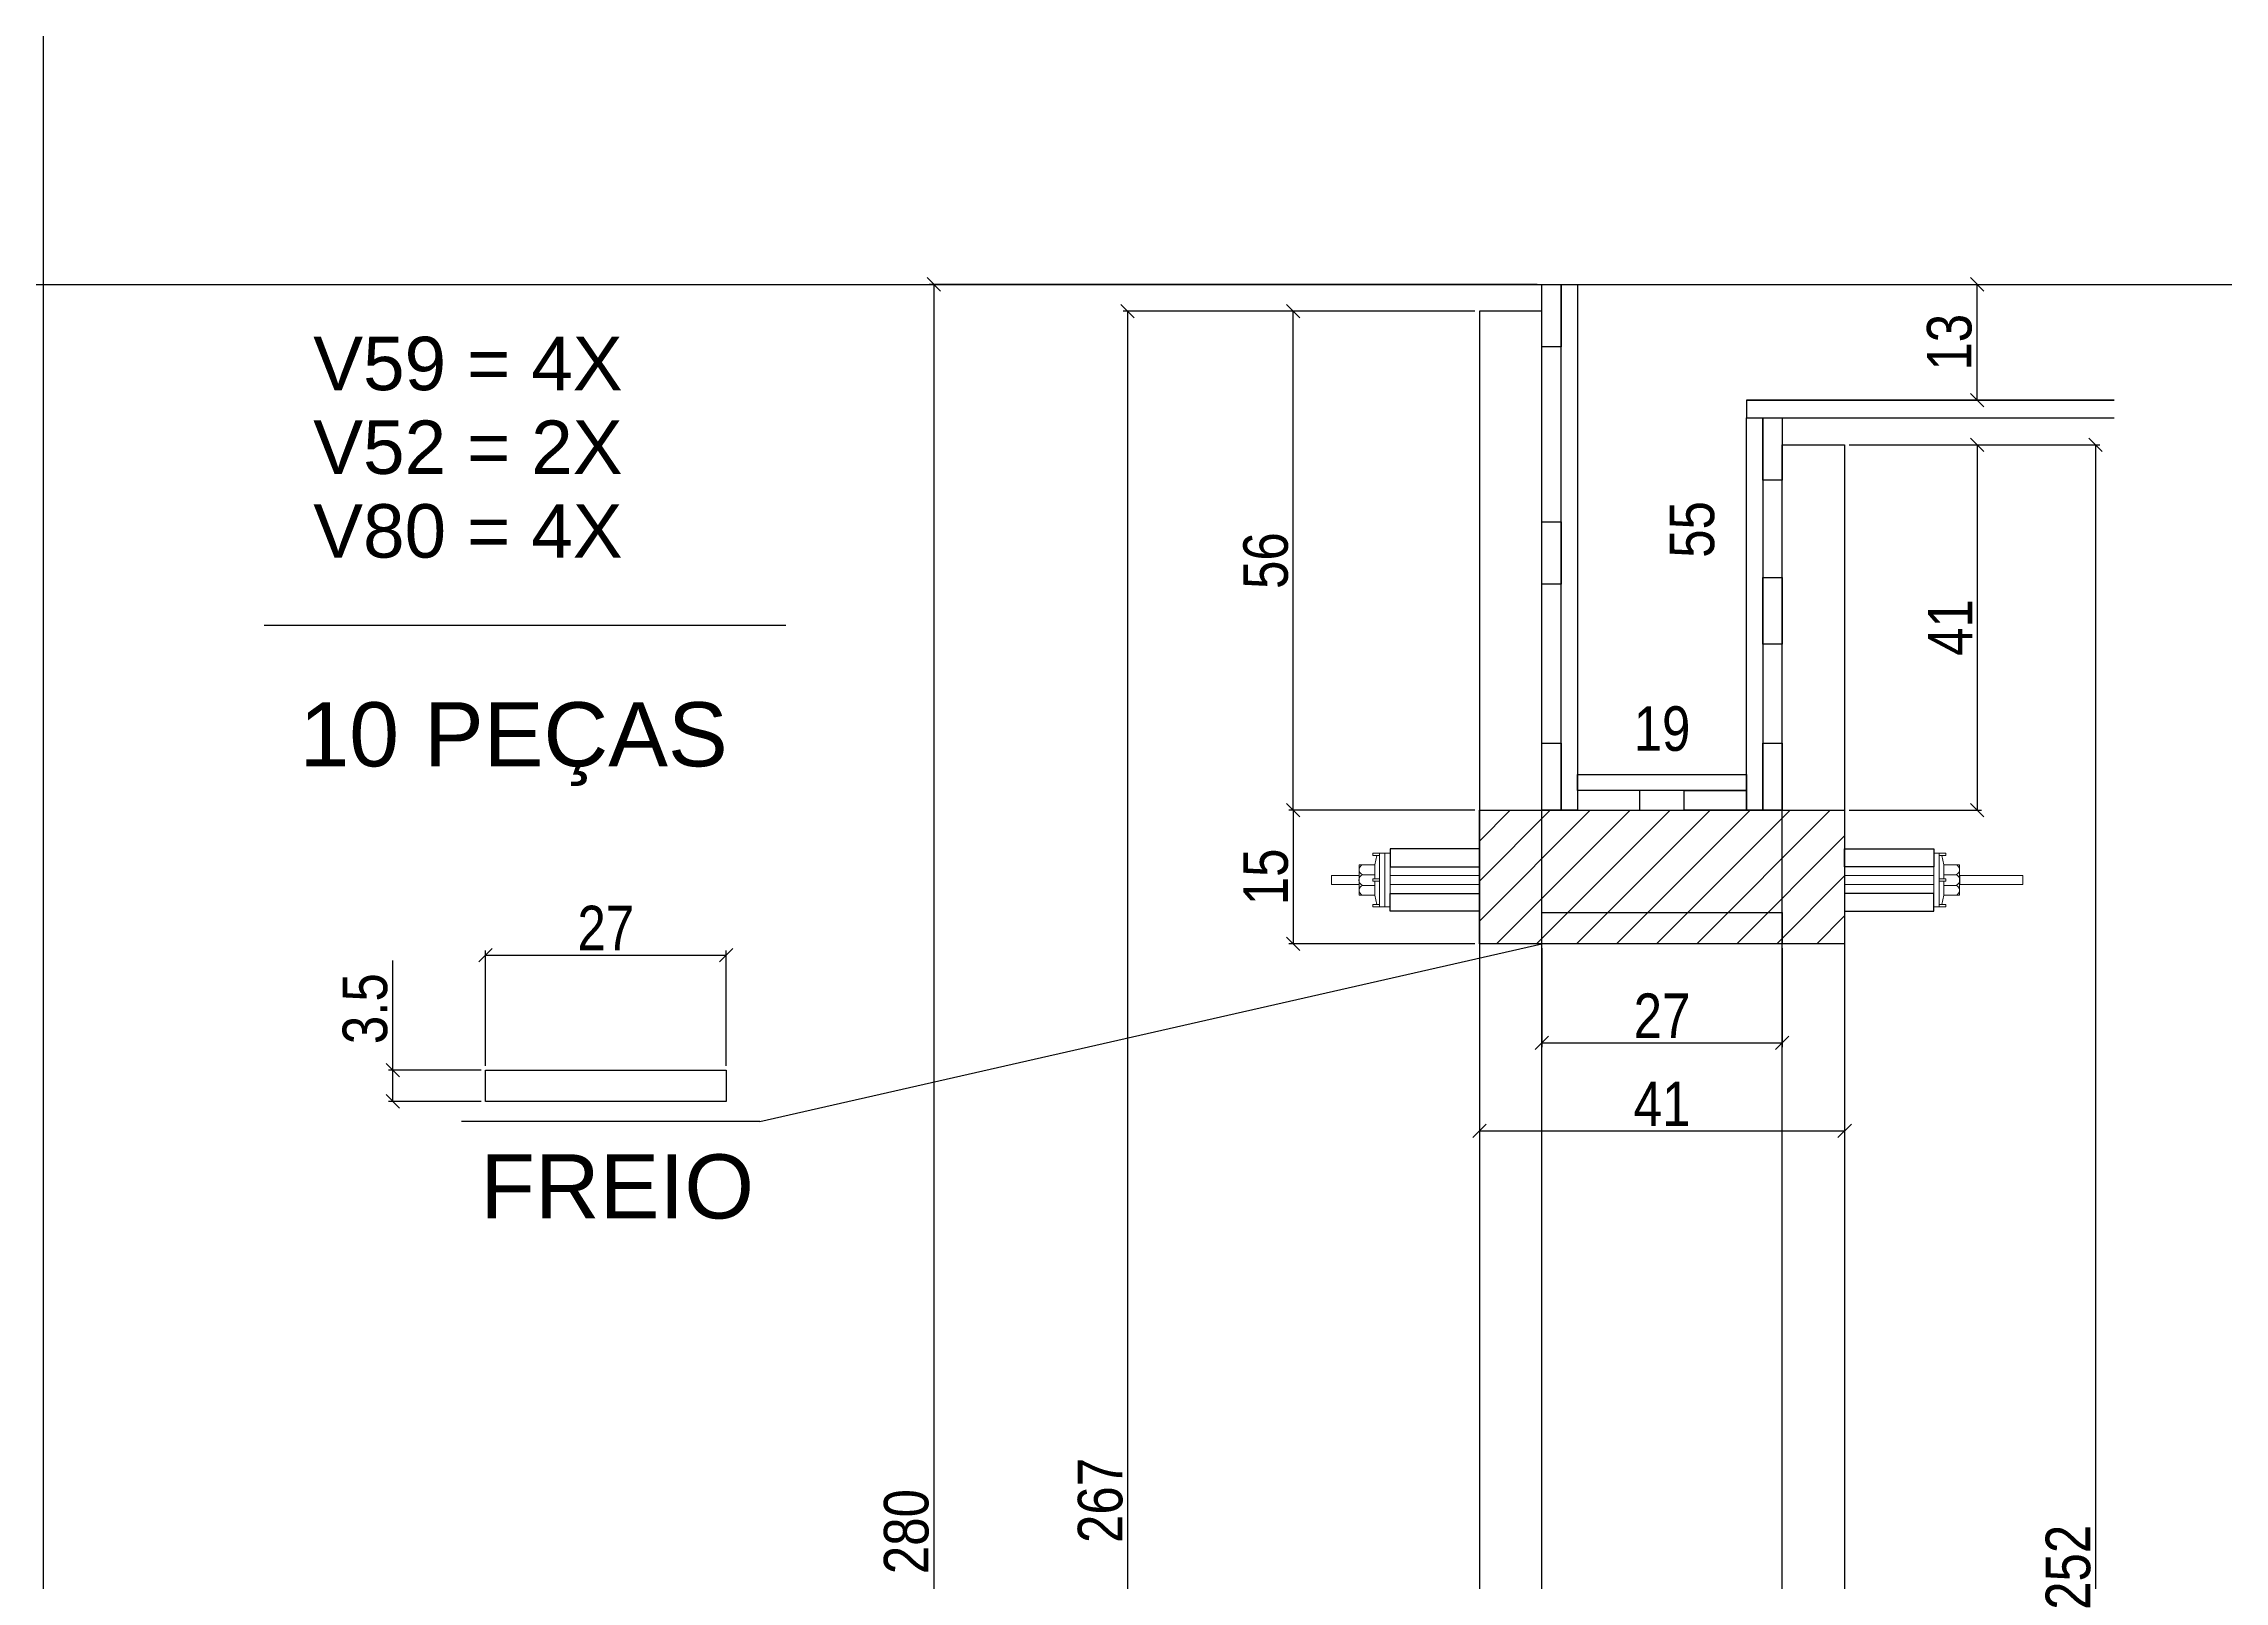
# Model space of a CAD drawing. Header units: millimetres. Extents: x 3247 to 10920, y 704 to 3817.
# Drawn here: x 5744.2 to 6233.7, y 2649.7 to 2994.9 of the extents above; entities that cross this region are included whole.
import ezdxf

# ---------------------------------------------------------------- set-up
doc = ezdxf.new("R2010")
doc.units = ezdxf.units.MM
for name, color, linetype in [('1', 1, 'Continuous'), ('COTA', 241, 'Continuous'), ('GARFOS OK', 3, 'Continuous'), ('Hachura', 253, 'Continuous'), ('Painéis', 200, 'Continuous'), ('Resinado', 41, 'Continuous'), ('SARR_3.5x7', 81, 'Continuous'), ('SARR_7x7', 40, 'Continuous'), ('TIRAS REESCORAMENTO', 252, 'Continuous'), ('VIGAS', 3, 'Continuous')]:
    doc.layers.add(name, color=color, linetype=linetype)
doc.layers.add('BARRA_ANCORAGEM', color=1, linetype='Continuous', lineweight=15)
doc.styles.add('COTA TECNICA 2X', font='techl___.ttf', dxfattribs={"height": 10})
doc.styles.add('R80-50', font='arial.ttf', dxfattribs={"height": 10})
doc.dimstyles.new('SECAO', dxfattribs={"dimscale": 0.333333, "dimtxt": 5, "dimasz": 9, "dimexe": 3, "dimexo": 3, "dimgap": 3, "dimtad": 1, "dimdec": 1, "dimlfac": 0.5, "dimzin": 12, "dimdsep": 46, "dimtxsty": 'COTA TECNICA 2X', "dimblk1": 'OBLIQUE', "dimblk2": 'OBLIQUE', "dimsah": 1, "dimcen": 0.9, "dimclrd": 4, "dimclre": 4, "dimclrt": 240, "dimadec": 1, "dimazin": 3, "dimtfac": 1, "dimtdec": 1, "dimtmove": 0, "dimatfit": 3, "dimfxl": 1, "dimtolj": 1, "dimtzin": 12, "dimarcsym": 0})

# ---------------------------------------------------------------- blocks, each defined once
blk = doc.blocks.new('_Oblique')
at = {"layer": '1', "color": 0, "lineweight": -2}
blk.add_line((-0.5, -0.5), (0.5, 0.5), dxfattribs=at)
blk = doc.blocks.new('*D261')
at = {"layer": 'COTA', "color": 4, "lineweight": -2, "transparency": 16777216}
for p, q in [((6065.5, 2934.89), (5986.54, 2934.89)), ((5987.54, 2934.89), (5987.54, 2400.8)), ((6065.5, 2400.8), (5986.54, 2400.8))]:
    blk.add_line(p, q, dxfattribs=at)
at = {"layer": 'Defpoints', "color": 0, "transparency": 16777216}
for p in [(6066.5, 2934.89), (5987.54, 2400.8), (6066.5, 2400.8)]:
    blk.add_point(p, dxfattribs=at)
at = {"layer": 'COTA', "color": 4, "lineweight": -2, "transparency": 16777216, "xscale": 3, "yscale": 3, "zscale": 3}
for p, rotation in [((5987.54, 2934.89), 90), ((5987.54, 2400.8), 270)]:
    blk.add_blockref('_Oblique', p, dxfattribs=dict(at, rotation=rotation))
at = {"layer": 'COTA', "color": 240, "transparency": 16777216, "insert": (5981.44, 2667.84), "char_height": 10, "attachment_point": 5, "rotation": 90, "style": 'COTA TECNICA 2X'}
blk.add_mtext('\\A1;267', dxfattribs=at)
blk = doc.blocks.new('*D267')
at = {"layer": 'COTA', "color": 4, "lineweight": -2, "transparency": 16777216}
for p, q in [((6065.5, 2934.89), (6023.7, 2934.89)), ((6024.7, 2822.84), (6024.7, 2934.89)), ((6065.5, 2822.84), (6023.7, 2822.84))]:
    blk.add_line(p, q, dxfattribs=at)
at = {"layer": 'Defpoints', "color": 0, "transparency": 16777216}
for p in [(6024.7, 2934.89), (6066.5, 2934.89), (6066.5, 2822.84)]:
    blk.add_point(p, dxfattribs=at)
at = {"layer": 'COTA', "color": 4, "lineweight": -2, "transparency": 16777216, "xscale": 3, "yscale": 3, "zscale": 3}
for p, rotation in [((6024.7, 2934.89), 90), ((6024.7, 2822.84), 270)]:
    blk.add_blockref('_Oblique', p, dxfattribs=dict(at, rotation=rotation))
at = {"layer": 'COTA', "color": 240, "transparency": 16777216, "insert": (6018.59, 2878.86), "char_height": 10, "attachment_point": 5, "rotation": 90, "style": 'COTA TECNICA 2X'}
blk.add_mtext('\\A1;56', dxfattribs=at)
blk = doc.blocks.new('*D171')
at = {"layer": 'COTA', "color": 4, "lineweight": -2, "transparency": 16777216}
for p, q in [((6149.5, 2904.86), (6179.25, 2904.86)), ((6178.25, 2904.86), (6178.25, 2822.84)), ((6149.5, 2822.84), (6179.25, 2822.84))]:
    blk.add_line(p, q, dxfattribs=at)
at = {"layer": 'Defpoints', "color": 0, "transparency": 16777216}
for p in [(6148.5, 2904.86), (6148.5, 2822.84), (6178.25, 2822.84)]:
    blk.add_point(p, dxfattribs=at)
at = {"layer": 'COTA', "color": 4, "lineweight": -2, "transparency": 16777216, "xscale": 3, "yscale": 3, "zscale": 3}
for p, rotation in [((6178.25, 2904.86), 90), ((6178.25, 2822.84), 270)]:
    blk.add_blockref('_Oblique', p, dxfattribs=dict(at, rotation=rotation))
at = {"layer": 'COTA', "color": 240, "transparency": 16777216, "insert": (6172.18, 2863.85), "char_height": 10, "attachment_point": 5, "rotation": 90, "style": 'COTA TECNICA 2X'}
blk.add_mtext('\\A1;41', dxfattribs=at)
blk = doc.blocks.new('*D172')
at = {"layer": 'COTA', "color": 4, "lineweight": -2, "transparency": 16777216}
for p, q in [((6079.5, 2940.89), (5943.04, 2940.89)), ((5944.04, 2940.89), (5944.04, 2380.8)), ((6065.5, 2380.8), (5943.04, 2380.8))]:
    blk.add_line(p, q, dxfattribs=at)
at = {"layer": 'Defpoints', "color": 0, "transparency": 16777216}
for p in [(6080.5, 2940.89), (5944.04, 2380.8), (6066.5, 2380.8)]:
    blk.add_point(p, dxfattribs=at)
at = {"layer": 'COTA', "color": 4, "lineweight": -2, "transparency": 16777216, "xscale": 3, "yscale": 3, "zscale": 3}
for p, rotation in [((5944.04, 2940.89), 90), ((5944.04, 2380.8), 270)]:
    blk.add_blockref('_Oblique', p, dxfattribs=dict(at, rotation=rotation))
at = {"layer": 'COTA', "color": 240, "transparency": 16777216, "insert": (5937.91, 2660.84), "char_height": 10, "attachment_point": 5, "rotation": 90, "style": 'COTA TECNICA 2X'}
blk.add_mtext('\\A1;280', dxfattribs=at)
blk = doc.blocks.new('*D174')
at = {"layer": 'Defpoints', "color": 0, "transparency": 16777216}
for p in [(6113.54, 2940.89), (6120.39, 2940.89), (6113.54, 2830.84)]:
    blk.add_point(p, dxfattribs=at)
at = {"layer": 'COTA', "color": 240, "transparency": 16777216, "insert": (6114.28, 2885.86), "char_height": 10, "attachment_point": 5, "rotation": 90, "style": 'COTA TECNICA 2X'}
blk.add_mtext('\\A1;55', dxfattribs=at)
blk = doc.blocks.new('*D175')
at = {"layer": 'Defpoints', "color": 0, "transparency": 16777216}
for p in [(6088.5, 2834.99), (6126.5, 2834.99), (6126.5, 2834.99)]:
    blk.add_point(p, dxfattribs=at)
at = {"layer": 'COTA', "color": 240, "transparency": 16777216, "insert": (6107.5, 2841.08), "char_height": 10, "attachment_point": 5, "style": 'COTA TECNICA 2X'}
blk.add_mtext('\\A1;19', dxfattribs=at)
blk = doc.blocks.new('*D177')
at = {"layer": 'COTA', "color": 4, "lineweight": -2, "transparency": 16777216}
for p, q in [((6176.1, 2940.89), (6179.25, 2940.89)), ((6178.25, 2914.89), (6178.25, 2940.89)), ((6176.1, 2914.89), (6179.25, 2914.89))]:
    blk.add_line(p, q, dxfattribs=at)
at = {"layer": 'Defpoints', "color": 0, "transparency": 16777216}
for p in [(6175.1, 2940.89), (6178.25, 2940.89), (6175.1, 2914.89)]:
    blk.add_point(p, dxfattribs=at)
at = {"layer": 'COTA', "color": 4, "lineweight": -2, "transparency": 16777216, "xscale": 3, "yscale": 3, "zscale": 3}
for p, rotation in [((6178.25, 2940.89), 90), ((6178.25, 2914.89), 270)]:
    blk.add_blockref('_Oblique', p, dxfattribs=dict(at, rotation=rotation))
at = {"layer": 'COTA', "color": 240, "transparency": 16777216, "insert": (6172.04, 2927.89), "char_height": 10, "attachment_point": 5, "rotation": 90, "style": 'COTA TECNICA 2X'}
blk.add_mtext('\\A1;13', dxfattribs=at)
blk = doc.blocks.new('*D178')
at = {"layer": 'COTA', "color": 4, "lineweight": -2, "transparency": 16777216}
for p, q in [((6150.5, 2904.86), (6205.8, 2904.86)), ((6204.8, 2904.86), (6204.8, 2400.8)), ((6150.5, 2400.8), (6205.8, 2400.8))]:
    blk.add_line(p, q, dxfattribs=at)
at = {"layer": 'Defpoints', "color": 0, "transparency": 16777216}
for p in [(6149.5, 2904.86), (6149.5, 2400.8), (6204.8, 2400.8)]:
    blk.add_point(p, dxfattribs=at)
at = {"layer": 'COTA', "color": 4, "lineweight": -2, "transparency": 16777216, "xscale": 3, "yscale": 3, "zscale": 3}
for p, rotation in [((6204.8, 2904.86), 90), ((6204.8, 2400.8), 270)]:
    blk.add_blockref('_Oblique', p, dxfattribs=dict(at, rotation=rotation))
at = {"layer": 'COTA', "color": 240, "transparency": 16777216, "insert": (6198.69, 2652.83), "char_height": 10, "attachment_point": 5, "rotation": 90, "style": 'COTA TECNICA 2X'}
blk.add_mtext('\\A1;252', dxfattribs=at)
blk = doc.blocks.new('A$C51C4441F')
at = {"layer": 'BARRA_ANCORAGEM'}
for p, q in [((-2.25, 3.4), (-1.79, 5.5)), ((-2.25, 3.4), (-5.81, 3.39)), ((-5.81, 3.39), (-5.81, -3.39)), ((-2.25, 1.2), (-5.02, 1.2)), ((-2.25, 3.4), (-2.25, 3.4)), ((-2.25, 3.4), (-2.25, 0.25)), ((-2.25, -3.4), (-5.81, -3.39)), ((-2.25, -1.2), (-5.02, -1.2)), ((-2.25, -0.25), (-2.25, -3.4)), ((-2.25, -3.4), (-1.79, -5.5))]:
    blk.add_line(p, q, dxfattribs=at)
for points in [[(-2.7, 6), (-1.2, 6), (-1.2, 5.5), (-2.7, 5.5)], [(-1.2, -6), (0, -6), (0, 6), (-1.2, 6)], [(-2.7, 0.25), (-1.2, 0.25), (-1.2, -0.25), (-2.7, -0.25)], [(-2.7, -6), (-1.2, -6), (-1.2, -5.5), (-2.7, -5.5)]]:
    blk.add_lwpolyline(points, close=True, dxfattribs=at)
for centre, radius, start, end in [((-4.66, 2.3), 1.15, 107.7845, 252.2718), ((-4.52, 0), 1.3, 112.648, 247.4083), ((-4.66, -2.3), 1.15, 107.7845, 252.2718)]:
    blk.add_arc(centre, radius, start, end, dxfattribs=at)
blk = doc.blocks.new('*D180')
at = {"layer": 'COTA', "color": 4, "lineweight": -2, "transparency": 16777216}
for p, q in [((5822.63, 2764.45), (5822.63, 2789.06)), ((5842.42, 2764.45), (5821.63, 2764.45)), ((5822.63, 2757.45), (5822.63, 2764.45)), ((5842.42, 2757.45), (5821.63, 2757.45))]:
    blk.add_line(p, q, dxfattribs=at)
at = {"layer": 'Defpoints', "color": 0, "transparency": 16777216}
for p in [(5822.63, 2764.45), (5843.42, 2764.45), (5843.42, 2757.45)]:
    blk.add_point(p, dxfattribs=at)
at = {"layer": 'COTA', "color": 4, "lineweight": -2, "transparency": 16777216, "xscale": 3, "yscale": 3, "zscale": 3}
for p, rotation in [((5822.63, 2764.45), 90), ((5822.63, 2757.45), 270)]:
    blk.add_blockref('_Oblique', p, dxfattribs=dict(at, rotation=rotation))
at = {"layer": 'COTA', "color": 240, "transparency": 16777216, "insert": (5816.42, 2778.26), "char_height": 10, "attachment_point": 5, "rotation": 90, "style": 'COTA TECNICA 2X'}
blk.add_mtext('\\A1;3.5', dxfattribs=at)
blk = doc.blocks.new('*D440')
at = {"layer": 'COTA', "color": 4, "lineweight": -2, "transparency": 16777216}
for p, q in [((5843.42, 2765.45), (5843.42, 2791.29)), ((5843.42, 2790.29), (5897.42, 2790.29)), ((5897.42, 2765.45), (5897.42, 2791.29))]:
    blk.add_line(p, q, dxfattribs=at)
at = {"layer": 'Defpoints', "color": 0, "transparency": 16777216}
for p in [(5897.42, 2790.29), (5843.42, 2764.45), (5897.42, 2764.45)]:
    blk.add_point(p, dxfattribs=at)
at = {"layer": 'COTA', "color": 4, "lineweight": -2, "transparency": 16777216, "xscale": 3, "yscale": 3, "zscale": 3, "rotation": 180}
blk.add_blockref('_Oblique', (5843.42, 2790.29), dxfattribs=at)
at = {"layer": 'COTA', "color": 4, "lineweight": -2, "transparency": 16777216, "xscale": 3, "yscale": 3, "zscale": 3}
blk.add_blockref('_Oblique', (5897.42, 2790.29), dxfattribs=at)
at = {"layer": 'COTA', "color": 240, "transparency": 16777216, "insert": (5870.42, 2796.36), "char_height": 10, "attachment_point": 5, "style": 'COTA TECNICA 2X'}
blk.add_mtext('\\A1;27', dxfattribs=at)
blk = doc.blocks.new('*D441')
at = {"layer": 'COTA', "color": 4, "lineweight": -2, "transparency": 16777216}
for p, q in [((6065.5, 2822.84), (6023.7, 2822.84)), ((6024.7, 2822.84), (6024.7, 2792.84)), ((6065.5, 2792.84), (6023.7, 2792.84))]:
    blk.add_line(p, q, dxfattribs=at)
at = {"layer": 'Defpoints', "color": 0, "transparency": 16777216}
for p in [(6066.5, 2822.84), (6024.7, 2792.84), (6066.5, 2792.84)]:
    blk.add_point(p, dxfattribs=at)
at = {"layer": 'COTA', "color": 4, "lineweight": -2, "transparency": 16777216, "xscale": 3, "yscale": 3, "zscale": 3}
for p, rotation in [((6024.7, 2822.84), 90), ((6024.7, 2792.84), 270)]:
    blk.add_blockref('_Oblique', p, dxfattribs=dict(at, rotation=rotation))
at = {"layer": 'COTA', "color": 240, "transparency": 16777216, "insert": (6018.59, 2807.84), "char_height": 10, "attachment_point": 5, "rotation": 90, "style": 'COTA TECNICA 2X'}
blk.add_mtext('\\A1;15', dxfattribs=at)
blk = doc.blocks.new('*D442')
at = {"layer": 'COTA', "color": 4, "lineweight": -2, "transparency": 16777216}
for p, q in [((6080.5, 2791.84), (6080.5, 2769.6)), ((6134.5, 2791.84), (6134.5, 2769.6)), ((6080.5, 2770.6), (6134.5, 2770.6))]:
    blk.add_line(p, q, dxfattribs=at)
at = {"layer": 'Defpoints', "color": 0, "transparency": 16777216}
for p in [(6080.5, 2792.84), (6134.5, 2792.84), (6134.5, 2770.6)]:
    blk.add_point(p, dxfattribs=at)
at = {"layer": 'COTA', "color": 4, "lineweight": -2, "transparency": 16777216, "xscale": 3, "yscale": 3, "zscale": 3, "rotation": 180}
blk.add_blockref('_Oblique', (6080.5, 2770.6), dxfattribs=at)
at = {"layer": 'COTA', "color": 4, "lineweight": -2, "transparency": 16777216, "xscale": 3, "yscale": 3, "zscale": 3}
blk.add_blockref('_Oblique', (6134.5, 2770.6), dxfattribs=at)
at = {"layer": 'COTA', "color": 240, "transparency": 16777216, "insert": (6107.5, 2776.67), "char_height": 10, "attachment_point": 5, "style": 'COTA TECNICA 2X'}
blk.add_mtext('\\A1;27', dxfattribs=at)
blk = doc.blocks.new('*D443')
at = {"layer": 'COTA', "color": 4, "lineweight": -2, "transparency": 16777216}
for p, q in [((6066.5, 2791.84), (6066.5, 2749.81)), ((6148.5, 2791.84), (6148.5, 2749.81)), ((6066.5, 2750.81), (6148.5, 2750.81))]:
    blk.add_line(p, q, dxfattribs=at)
at = {"layer": 'Defpoints', "color": 0, "transparency": 16777216}
for p in [(6066.5, 2792.84), (6148.5, 2792.84), (6148.5, 2750.81)]:
    blk.add_point(p, dxfattribs=at)
at = {"layer": 'COTA', "color": 4, "lineweight": -2, "transparency": 16777216, "xscale": 3, "yscale": 3, "zscale": 3, "rotation": 180}
blk.add_blockref('_Oblique', (6066.5, 2750.81), dxfattribs=at)
at = {"layer": 'COTA', "color": 4, "lineweight": -2, "transparency": 16777216, "xscale": 3, "yscale": 3, "zscale": 3}
blk.add_blockref('_Oblique', (6148.5, 2750.81), dxfattribs=at)
at = {"layer": 'COTA', "color": 240, "transparency": 16777216, "insert": (6107.5, 2756.88), "char_height": 10, "attachment_point": 5, "style": 'COTA TECNICA 2X'}
blk.add_mtext('\\A1;41', dxfattribs=at)

msp = doc.modelspace()

# ---------------------------------------------------------------- hatches: boundary and pattern name
at = {"layer": 'COTA'}
h = msp.add_hatch(dxfattribs=at)
h.set_pattern_fill('ANSI31', color=256, scale=2, style=0)
h.set_pattern_definition([(45, (-18548.4494, -210474.229), (-4.49012806, 4.49012806), [])])
h.paths.add_polyline_path([(6148.5, 2792.84), (6148.5, 2822.84), (6066.5, 2822.84), (6066.5, 2792.84)])

# ---------------------------------------------------------------- linework, layer by layer
at = {"layer": 'BARRA_ANCORAGEM'}
for points in [[(6045.3, 2813.14), (6046.5, 2813.14), (6046.5, 2801.14), (6045.3, 2801.14)], [(6169.7, 2813.14), (6168.5, 2813.14), (6168.5, 2801.14), (6169.7, 2801.14)], [(6033.3, 2806.14), (6039.49, 2806.14), (6039.49, 2808.14), (6033.3, 2808.14)], [(6046.5, 2806.14), (6066.5, 2806.14), (6066.5, 2808.14), (6046.5, 2808.14)], [(6168.5, 2806.14), (6148.5, 2806.14), (6148.5, 2808.14), (6168.5, 2808.14)], [(6174.32, 2806.14), (6188.5, 2806.14), (6188.5, 2808.14), (6174.32, 2808.14)]]:
    msp.add_lwpolyline(points, close=True, dxfattribs=at)
at = {"layer": 'COTA', "color": 1}
msp.add_line((3246.75, 2940.89), (6743.22, 2940.89), dxfattribs=at)
at = {"layer": 'GARFOS OK', "color": 3}
for q in [(6080.5, 2792.84), (5838, 2752.92)]:
    msp.add_line((5905.02, 2752.92), q, dxfattribs=at)
at = {"layer": 'Hachura', "color": 7}
msp.add_line((5793.7, 2864.35), (5910.85, 2864.35), dxfattribs=at)
at = {"layer": 'Painéis'}
msp.add_lwpolyline([(6148.5, 2792.84), (6066.5, 2792.84), (6066.5, 2822.84), (6148.5, 2822.84)], close=True, dxfattribs=at)
at = {"layer": 'Resinado'}
msp.add_line((6126.5, 2914.89), (6208.98, 2914.89), dxfattribs=at)
at = {"layer": 'SARR_3.5x7', "linetype": 'Continuous'}
msp.add_lwpolyline([(5843.42, 2764.45), (5897.42, 2764.45), (5897.42, 2757.45), (5843.42, 2757.45)], close=True, dxfattribs=at)
at = {"layer": 'SARR_7x7', "linetype": 'Continuous'}
for points in [[(6066.5, 2400.8), (6080.5, 2400.8), (6080.5, 2934.89), (6066.5, 2934.89)], [(6148.5, 2400.8), (6134.5, 2400.8), (6134.5, 2904.86), (6148.5, 2904.86)], [(6080.5, 2799.84), (6134.5, 2799.84), (6134.5, 2792.84), (6080.5, 2792.84)]]:
    msp.add_lwpolyline(points, close=True, dxfattribs=at)
at = {"layer": 'TIRAS REESCORAMENTO', "linetype": 'ByBlock'}
for p, q in [((6088.5, 2940.89), (6209.47, 2940.89)), ((6126.5, 2910.89), (6208.98, 2910.89))]:
    msp.add_line(p, q, dxfattribs=at)
for points in [[(6080.5, 2940.89), (6084.9, 2940.89), (6084.9, 2926.89), (6080.5, 2926.89)], [(6130.1, 2910.89), (6134.5, 2910.89), (6134.5, 2896.89), (6130.1, 2896.89)], [(6080.5, 2887.6), (6084.9, 2887.6), (6084.9, 2873.6), (6080.5, 2873.6)], [(6130.1, 2875.1), (6134.5, 2875.1), (6134.5, 2860.1), (6130.1, 2860.1)], [(6080.5, 2837.84), (6084.9, 2837.84), (6084.9, 2822.84), (6080.5, 2822.84)], [(6130.1, 2837.84), (6134.5, 2837.84), (6134.5, 2822.84), (6130.1, 2822.84)], [(6126.5, 2827.24), (6088.5, 2827.24), (6088.5, 2830.84), (6126.5, 2830.84)], [(6102.5, 2822.84), (6102.5, 2827.24), (6088.5, 2827.24), (6088.5, 2822.84)], [(6112.47, 2822.84), (6112.47, 2827.24), (6126.5, 2827.24), (6126.5, 2822.84)], [(6046.5, 2810.14), (6066.5, 2810.14), (6066.5, 2814.14), (6046.5, 2814.14)], [(6168.5, 2810.14), (6148.5, 2810.14), (6148.5, 2814.14), (6168.5, 2814.14)], [(6046.5, 2804.14), (6066.5, 2804.14), (6066.5, 2800.14), (6046.5, 2800.14)], [(6168.5, 2804.14), (6148.5, 2804.14), (6148.5, 2800.14), (6168.5, 2800.14)]]:
    msp.add_lwpolyline(points, close=True, dxfattribs=at)
for points in [[(6088.5, 2822.84), (6084.9, 2822.84), (6084.9, 2940.89), (6088.5, 2940.89), (6088.5, 2822.84)], [(6208.98, 2914.89), (6126.5, 2914.89), (6126.5, 2910.89), (6208.98, 2910.89)], [(6130.1, 2822.84), (6126.5, 2822.84), (6126.5, 2910.89), (6130.1, 2910.89), (6130.1, 2822.84)]]:
    msp.add_lwpolyline(points, dxfattribs=at)
at = {"layer": 'VIGAS'}
msp.add_lwpolyline([(6243.72, 2240.54), (5744.23, 2240.54), (5744.23, 3008.97), (6243.72, 3008.97)], close=True, dxfattribs=at)

# ---------------------------------------------------------------- block references
at = {"layer": 'BARRA_ANCORAGEM', "xscale": -1, "rotation": 180}
msp.add_blockref('A$C51C4441F', (6045.3, 2807.14), dxfattribs=at)
at = {"layer": 'BARRA_ANCORAGEM', "xscale": -1}
msp.add_blockref('A$C51C4441F', (6168.5, 2807.14), dxfattribs=at)

# ---------------------------------------------------------------- texts
at = {"layer": 'VIGAS', "color": 7, "style": 'R80-50'}
for s, p in [('V59 = 4X', (5804.75, 2917.12)), ('V52 = 2X', (5804.75, 2898.32)), ('V80 = 4X', (5804.75, 2879.53))]:
    msp.add_text(s, height=12, dxfattribs=at).set_placement(p)
at = {"layer": 'VIGAS', "color": 7, "char_height": 14.4, "attachment_point": 1, "style": 'R80-50'}
for s, insert in [('10 PEÇAS', (5801.64, 2847.06)), ('FREIO', (5842.23, 2745.55))]:
    msp.add_mtext_dynamic_manual_height_columns(s, width=162.221, gutter_width=50, heights=[0], dxfattribs=dict(at, insert=insert))

# ---------------------------------------------------------------- dimensions: what is measured, and where the dimension line sits
at = {"layer": 'COTA', "color": 3}
for base, p1, p2, picture, middle in [((5944.04, 2380.8), (6080.5, 2940.89), (6066.5, 2380.8), '*D172', (5937.91, 2660.84)), ((6178.25, 2940.89), (6175.1, 2914.89), (6175.1, 2940.89), '*D177', (6172.04, 2927.89)), ((5987.54, 2400.8), (6066.5, 2934.89), (6066.5, 2400.8), '*D261', (5981.44, 2667.84)), ((6024.7, 2934.89), (6066.5, 2822.84), (6066.5, 2934.89), '*D267', (6018.59, 2878.86)), ((6178.25, 2822.84), (6148.5, 2904.86), (6148.5, 2822.84), '*D171', (6172.18, 2863.85)), ((6204.8, 2400.8), (6149.5, 2904.86), (6149.5, 2400.8), '*D178', (6198.69, 2652.83)), ((6024.7, 2792.84), (6066.5, 2822.84), (6066.5, 2792.84), '*D441', (6018.59, 2807.84)), ((5822.63, 2764.45), (5843.42, 2757.45), (5843.42, 2764.45), '*D180', (5816.42, 2778.26))]:
    dim = msp.add_linear_dim(base=base, p1=p1, p2=p2, angle=90, dimstyle='SECAO', dxfattribs=at)
    dim.commit()
    dim.dimension.update_dxf_attribs({"geometry": picture, "text_midpoint": middle})
dim = msp.add_linear_dim(base=(6120.39, 2940.89), p1=(6113.54, 2830.84), p2=(6113.54, 2940.89), angle=90, dimstyle='SECAO', override={"dimse1": 1, "dimse2": 1, "dimsd1": 1, "dimsd2": 1}, dxfattribs=at)
dim.commit()
dim.dimension.update_dxf_attribs({"geometry": '*D174', "text_midpoint": (6120.39, 2885.86), "dimtype": 160})
dim = msp.add_linear_dim(base=(6126.5, 2834.99), p1=(6088.5, 2834.99), p2=(6126.5, 2834.99), dimstyle='SECAO', override={"dimse1": 1, "dimse2": 1, "dimsd1": 1, "dimsd2": 1}, dxfattribs=at)
dim.commit()
dim.dimension.update_dxf_attribs({"geometry": '*D175', "text_midpoint": (6107.5, 2841.08)})
for base, p1, p2, picture, middle in [((5897.42, 2790.29), (5843.42, 2764.45), (5897.42, 2764.45), '*D440', (5870.42, 2796.36)), ((6148.5, 2750.81), (6066.5, 2792.84), (6148.5, 2792.84), '*D443', (6107.5, 2756.88)), ((6134.5, 2770.6), (6080.5, 2792.84), (6134.5, 2792.84), '*D442', (6107.5, 2776.67))]:
    dim = msp.add_linear_dim(base=base, p1=p1, p2=p2, dimstyle='SECAO', dxfattribs=at)
    dim.commit()
    dim.dimension.update_dxf_attribs({"geometry": picture, "text_midpoint": middle})

doc.saveas('drawing.dxf')
